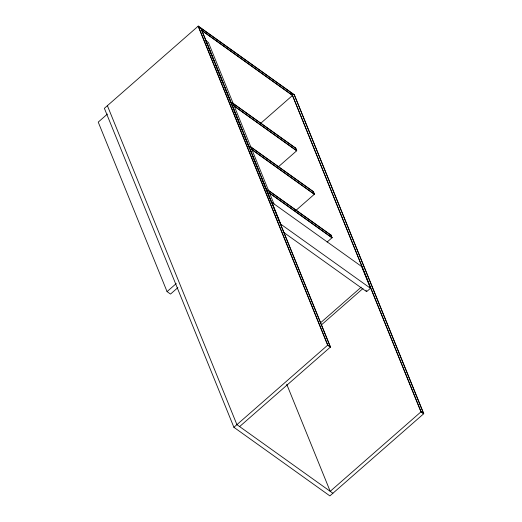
<?xml version="1.0" encoding="UTF-8"?>
<svg xmlns="http://www.w3.org/2000/svg" width="522" height="522" viewBox="0 0 522 522"><rect width="100%" height="100%" fill="white"/><g stroke="black" fill="none" stroke-linecap="round" stroke-linejoin="round"><path stroke-width="0.78" d="M198.256 26.1L104.374 108.315L233.895 427.296L329.884 495.9L423.766 413.685L294.245 94.704L198.256 26.1L327.777 345.081L330.478 347.013L239.618 426.585M200.853 28.116L330.478 347.013M107.434 114.057L98.234 122.115L167.06 291.609L170.505 294.075L177.871 287.629M291.439 92.857L421.071 411.754L423.766 413.685M260.608 123.394L292.601 95.382L202.014 30.641L292.503 95.467M292.359 95.121L420.967 411.845L423.668 413.77L294.245 94.704M234.124 106.116L296.653 150.799L295.693 148.104L232.505 102.945M278.383 166.799L296.75 150.714L295.693 148.104M167.06 291.609L176.26 283.55M250.168 146.441L313.357 191.6L314.316 194.295L251.787 149.612M295.432 210.836L314.414 194.21L313.357 191.6M270.109 193.577L331.979 237.797L331.02 235.096L267.832 189.943M327.105 242.064L332.077 237.706L331.02 235.096M320.384 322.935L361.224 287.165M321.572 324.756L363.025 288.457M283.524 232.27L366.62 291.654L370.476 288.281L361.642 266.527L271.955 202.432L280.784 224.179L370.476 288.281M233.895 427.296L327.777 345.081M421.071 411.754L330.204 491.326L286.722 384.244M294.14 94.789L198.151 26.191L327.679 345.172L330.38 347.104L201.773 30.38M205.701 40.527L208.402 42.458L274.004 204.024M232.407 103.03L295.589 148.189M233.569 105.555L296.75 150.714M250.071 146.532L312.6 191.215M251.232 149.051L314.414 194.21M267.734 190.028L330.915 235.187M268.895 192.553L332.077 237.706M332.905 493.257L236.916 424.654L107.388 105.672M366.007 290.154L366.62 291.654M206.007 41.284L207.847 45.812M208.461 47.326L213.061 58.647M213.674 60.16L214.594 62.425M215.208 63.932L223.481 84.316M224.095 85.83L230.228 100.929M230.841 102.436L232.375 106.214M232.988 107.721L241.262 128.105M241.875 129.619L242.795 131.883M243.409 133.391L249.542 148.489M250.155 150.003L251.689 153.775M252.302 155.288L258.429 170.387M259.042 171.895L260.576 175.673M261.189 177.18L267.323 192.279M267.936 193.792L271.003 201.342"/></g></svg>
